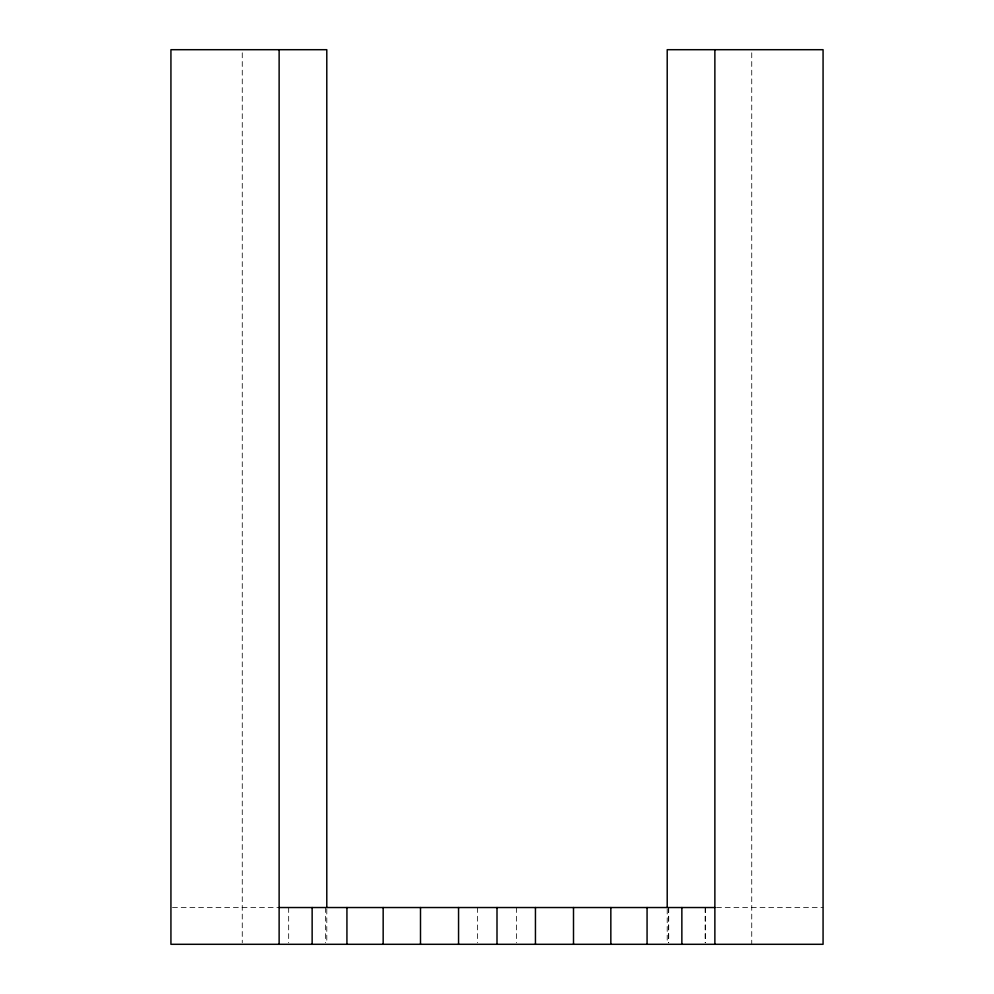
<?xml version="1.0" encoding="UTF-8"?>
<svg xmlns="http://www.w3.org/2000/svg" width="994" height="994" viewBox="0 0 994 994"><rect width="100%" height="100%" fill="white"/><g stroke="black" fill="none" stroke-linecap="round" stroke-linejoin="round"><path stroke-width="0.75" stroke-dasharray="4.97 3.73" d="M172.484 907.534L280.358 907.534M716.525 907.534L823.069 907.534M751.737 52.806L751.737 944.3M705.33 907.534L705.33 942.772M705.181 907.534L705.181 942.772M668.714 907.534L668.714 942.772M668.564 907.534L668.564 942.772M667.21 909.063L667.21 942.772M516.607 907.534L516.607 942.772M477.393 907.534L477.393 942.772M326.79 909.063L326.79 942.772M325.436 907.534L325.436 942.772M288.67 907.534L288.67 942.772M242.263 52.806L242.263 942.772"/><path stroke-width="1.49" d="M279.128 907.534L714.872 907.534M714.872 49.7L714.872 944.3M681.859 907.534L681.859 944.3M667.21 907.534L667.21 49.7L823.069 49.7L823.069 944.3L170.931 944.3L170.931 49.7L326.79 49.7L326.79 907.534M647.069 907.534L647.069 944.3M610.838 907.534L610.838 944.3M573.501 907.534L573.501 944.3M535.443 907.534L535.443 944.3M497 907.534L497 944.3M458.557 907.534L458.557 944.3M420.499 907.534L420.499 944.3M383.162 907.534L383.162 944.3M346.931 907.534L346.931 944.3M312.141 907.534L312.141 944.3M279.128 49.7L279.128 944.3"/></g></svg>
